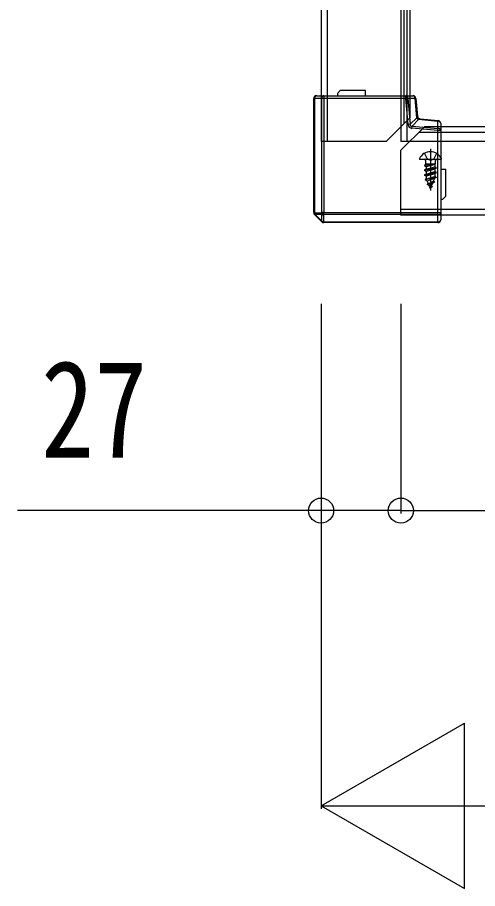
# Model space of a CAD drawing. Units: millimetres, scale not verified. Extents: x -4205 to 4205, y -2970 to 2970.
# Drawn here: x -3107.8 to -2952, y 261.5 to 556.5 of the extents above; entities that cross this region are included whole.
import ezdxf
from ezdxf.enums import TextEntityAlignment as Align

# ---------------------------------------------------------------- set-up
doc = ezdxf.new("R2010")
doc.units = ezdxf.units.MM
doc.header["$LTSCALE"] = 20
for name, color, linetype in [('0-4_YKK_12', 2, 'Continuous'), ('0-5_YKK_13', 4, 'Continuous'), ('0-6_YKK_D', 6, 'Continuous')]:
    doc.layers.add(name, color=color, linetype=linetype)
doc.styles.add('ＭＳ ゴシック', font='')
doc.styles.get('ＭＳ ゴシック').set_extended_font_data('MS Gothic')

msp = doc.modelspace()

# ---------------------------------------------------------------- linework, layer by layer
at = {"layer": '0-4_YKK_12'}
for p, q in [((-2983, 514.53), (-2975, 522.53)), ((-2965, 519.53), (-2970, 519.53)), ((-2965, 517.53), (-2972, 517.53)), ((-2983, 514.53), (-3005, 514.53)), ((-2965, 491.53), (-2978, 491.53)), ((-2965, 489.53), (-2978, 489.53))]:
    msp.add_line(p, q, dxfattribs=at)
for points in [[(-3005, 2309.53), (-3005, 531.53), (-3005, 514.53)], [(-3003, 2309.53), (-3003, 531.53), (-3003, 514.53)], [(-2978, 2309.53), (-2978, 519.53), (-2978, 514.53)], [(-2977, 2309.53), (-2977, 531.53), (-2977, 520.53)], [(-2976, 2309.53), (-2976, 519.53), (-2976, 514.53)], [(-2975, 2309.53), (-2975, 531.53), (-2975, 522.53)], [(-2978, 489.53), (-2978, 511.53), (-2970, 519.53)], [(609, 519.53), (604, 519.53), (-2965, 519.53)], [(611, 517.53), (604, 517.53), (-2965, 517.53)], [(-2778, 514.53), (-2975, 514.53), (-2978, 514.53)], [(617, 491.53), (604, 491.53), (-2965, 491.53)], [(617, 489.53), (604, 489.53), (-2965, 489.53)]]:
    msp.add_lwpolyline(points, dxfattribs=at)
at = {"layer": '0-5_YKK_13'}
for p, q in [((-2998.5, 531.73), (-2999.5, 530.73)), ((-2990, 531.73), (-2998.5, 531.73)), ((-2990, 530.03), (-2990, 531.73)), ((-3007.5, 490.45), (-3007.5, 529.03)), ((-3007.21, 529.03), (-3007.5, 529.03)), ((-3004.79, 529.03), (-3007.21, 529.03)), ((-3007.21, 529.03), (-3007.21, 490.45)), ((-3006.5, 530.03), (-3004.09, 530.03)), ((-3004.09, 530.03), (-2976.32, 530.03)), ((-3004.09, 530.03), (-3004.09, 529.03)), ((-3004.09, 529.03), (-3004.09, 490.45)), ((-2999.5, 530.73), (-2999.5, 530.03)), ((-2976.32, 530.03), (-2973.9, 530.03)), ((-2976.32, 529.03), (-2976.32, 530.03)), ((-2975.62, 529.09), (-2976.32, 529.03)), ((-2973.19, 529.09), (-2975.62, 529.09)), ((-2973.19, 529.09), (-2972.9, 529.12)), ((-2972.62, 522.55), (-2973.19, 529.09)), ((-2972.9, 529.12), (-2972.37, 523.07)), ((-2974.85, 520.33), (-2972.62, 522.55)), ((-2972.62, 522.55), (-2972.37, 523.07)), ((-2971.98, 521.91), (-2971.46, 522.16)), ((-2971.46, 522.16), (-2965.41, 521.63)), ((-2971.98, 521.91), (-2974.21, 519.68)), ((-2965.44, 521.34), (-2971.98, 521.91)), ((-2965.44, 521.34), (-2965.41, 521.63)), ((-2965.44, 518.92), (-2965.44, 521.34)), ((-2964.5, 520.63), (-2964.5, 518.21)), ((-2965.5, 518.21), (-2974.27, 518.98)), ((-2965.5, 518.21), (-2965.44, 518.92)), ((-2965.5, 490.45), (-2965.5, 518.21)), ((-2964.5, 518.21), (-2965.5, 518.21)), ((-2964.5, 518.21), (-2964.5, 490.45)), ((-2970.05, 510.5), (-2969.14, 508.68)), ((-2968, 512.03), (-2968, 497.88)), ((-2965.95, 510.5), (-2966.86, 508.68)), ((-2971.6, 508.53), (-2964.4, 508.53)), ((-2969.64, 508.03), (-2969.64, 506.95)), ((-2968, 508.07), (-2969.14, 508.68)), ((-2968, 508.07), (-2966.86, 508.68)), ((-2966.37, 508.03), (-2966.37, 506.95)), ((-2966.64, 506.95), (-2970, 506.28)), ((-2970, 506.38), (-2967.14, 506.95)), ((-2969.48, 506.68), (-2970, 506.38)), ((-2970, 506.38), (-2970, 506.28)), ((-2969.48, 505.98), (-2970, 506.28)), ((-2970, 504.79), (-2966, 505.58)), ((-2966, 505.48), (-2970, 504.69)), ((-2969.47, 504.39), (-2970, 504.69)), ((-2969.64, 506.95), (-2966.22, 506.95)), ((-2969.48, 506.68), (-2968.49, 506.95)), ((-2966.53, 506.77), (-2969.48, 505.98)), ((-2969.47, 506.95), (-2969.47, 506.68)), ((-2969.47, 505.98), (-2969.47, 505.09)), ((-2969.47, 505.09), (-2966.53, 505.89)), ((-2966.53, 505.18), (-2969.47, 504.39)), ((-2966.22, 506.95), (-2966.53, 506.77)), ((-2966.53, 506.77), (-2966.53, 505.89)), ((-2966, 505.58), (-2966.53, 505.89)), ((-2966.53, 505.18), (-2966.53, 504.3)), ((-2962.8, 505.03), (-2964.5, 505.03)), ((-2962.8, 496.03), (-2962.8, 505.03)), ((-2966, 503.99), (-2970, 503.2)), ((-2970, 503.1), (-2966, 503.89)), ((-2969.47, 503.5), (-2970, 503.2)), ((-2970, 503.2), (-2970, 503.1)), ((-2969.47, 502.8), (-2970, 503.1)), ((-2966, 502.4), (-2969.75, 501.61)), ((-2966, 502.3), (-2969.75, 501.51)), ((-2969.37, 501.83), (-2969.75, 501.61)), ((-2969.75, 501.61), (-2969.75, 501.51)), ((-2969.07, 501.12), (-2969.75, 501.51)), ((-2969.47, 504.39), (-2969.47, 503.5)), ((-2969.47, 503.5), (-2966.53, 504.3)), ((-2966.53, 503.59), (-2969.47, 502.8)), ((-2969.47, 502.8), (-2969.47, 502.09)), ((-2969.37, 501.83), (-2969.47, 502.09)), ((-2969.37, 501.83), (-2966.53, 502.71)), ((-2966.58, 501.97), (-2969.07, 501.12)), ((-2966.97, 501.03), (-2966.58, 501.97)), ((-2966, 502.3), (-2966.58, 501.97)), ((-2966, 503.99), (-2966.53, 504.3)), ((-2966, 503.89), (-2966.53, 503.59)), ((-2966.53, 503.59), (-2966.53, 502.71)), ((-2966, 502.4), (-2966.53, 502.71)), ((-2966, 503.99), (-2966, 503.89)), ((-2966, 502.4), (-2966, 502.3)), ((-2968.7, 500.22), (-2969.07, 501.12)), ((-2966.6, 500.81), (-2969.05, 500.02)), ((-2968.7, 500.22), (-2969.05, 500.02)), ((-2969.05, 500.02), (-2969.05, 499.92)), ((-2968.42, 499.56), (-2969.05, 499.92)), ((-2966.97, 501.03), (-2968.7, 500.22)), ((-2967.25, 500.34), (-2968.42, 499.56)), ((-2968, 498.53), (-2968.42, 499.56)), ((-2968, 498.53), (-2967.25, 500.34)), ((-2967.4, 499.22), (-2967.65, 499.37)), ((-2966.6, 500.71), (-2967.25, 500.34)), ((-2966.6, 500.81), (-2966.97, 501.03)), ((-2963.8, 495.03), (-2962.8, 496.03)), ((-2964.5, 495.03), (-2963.8, 495.03)), ((-3007.21, 490.45), (-3007.5, 490.45)), ((-3007.11, 490.35), (-3007.21, 490.45)), ((-3007.21, 489.74), (-3007.11, 489.64)), ((-3007.11, 490.35), (-3004.89, 490.35)), ((-3006.98, 489.77), (-3007.11, 489.64)), ((-3006.98, 489.77), (-3004.76, 487.55)), ((-3004.79, 490.45), (-3004.89, 490.35)), ((-3004.18, 489.64), (-3004.09, 489.74)), ((-3004.09, 490.45), (-2965.5, 490.45)), ((-2965.5, 490.45), (-2964.5, 490.45)), ((-2965.5, 489.74), (-2965.5, 490.45)), ((-2965.5, 487.33), (-2965.5, 489.74)), ((-2964.5, 490.45), (-2964.5, 488.03)), ((-3004.89, 487.42), (-3007.11, 489.64)), ((-3004.76, 487.55), (-3004.89, 487.42)), ((-3004.89, 487.42), (-3004.79, 487.33)), ((-3004.18, 489.64), (-3004.18, 487.42)), ((-3004.09, 487.33), (-3004.18, 487.42)), ((-3004.09, 487.33), (-2965.5, 487.33)), ((-3004.09, 487.03), (-3004.09, 487.33)), ((-2965.5, 487.03), (-3004.09, 487.03)), ((-2965.5, 487.03), (-2965.5, 487.33))]:
    msp.add_line(p, q, dxfattribs=at)
for points in [[(-2976.32, 529.03), (-3004.09, 529.03), (-3004.79, 529.03)], [(-3004.09, 490.45), (-3004.79, 490.45), (-3004.79, 529.03)], [(-2975.62, 529.09), (-2974.85, 520.33), (-2975.55, 520.26), (-2976.32, 529.03)], [(-2974.27, 518.98), (-2974.21, 519.68), (-2965.44, 518.92)], [(-2969.47, 505.09), (-2970, 504.79), (-2970, 504.69)], [(-2966, 505.58), (-2966, 505.48), (-2966.53, 505.18)], [(-2966.6, 500.81), (-2966.6, 500.71), (-2969.05, 499.92)], [(-2967.4, 499.22), (-2967.4, 499.12), (-2967.87, 498.85)], [(-3004.76, 487.55), (-3004.76, 489.77), (-3006.98, 489.77)], [(-2965.5, 489.74), (-3004.09, 489.74), (-3004.09, 490.45)]]:
    msp.add_lwpolyline(points, dxfattribs=at)
for centre, radius, start, end in [((-3006.5, 529.03), 1, 90, 180), ((-3006.32, 529.16), 0.893, 101.4218, 188.0495), ((-3003.91, 529.16), 0.893, 101.4218, 188.0495), ((-2976.49, 529.18), 0.871, 354.5796, 79.21), ((-2974.06, 529.18), 0.871, 354.5796, 79.21), ((-2973.9, 529.03), 1, 5, 90), ((-2971.23, 523.3), 1.58, 208.2665, 241.7335), ((-2971.38, 523.16), 1, 185, 265), ((-2965.36, 520.47), 0.871, 10.79, 95.4204), ((-2965.5, 520.63), 1, 0, 85), ((-2965.36, 518.05), 0.871, 10.79, 95.4204), ((-2968, 506.83), 4.2, 27.281, 152.719), ((-2971.6, 508.69), 0.154, 152.719, 270), ((-2970.14, 508.03), 0.5, 0, 90), ((-2965.86, 508.03), 0.5, 90, 180), ((-2964.4, 508.69), 0.154, 270, 27.281), ((-3006.5, 490.45), 1, 180, 225), ((-3006.7, 490.09), 0.619, 145.1431, 214.8569), ((-3006.6, 490), 0.619, 145.1431, 214.8569), ((-3005.81, 490.34), 1.3, 179.5233, 205.8096), ((-3003.43, 491.1), 1.64, 207.2738, 242.7262), ((-3003.59, 490.34), 1.3, 179.5233, 205.8096), ((-3003.33, 491.2), 1.64, 207.2738, 242.7262), ((-3004.19, 490.95), 1.3, 244.1904, 270.4767), ((-2965.38, 490.62), 0.893, 261.9505, 348.5783), ((-3004.54, 487.93), 0.619, 235.1431, 304.8569), ((-3004.09, 488.03), 1, 225, 270), ((-3004.44, 487.83), 0.619, 235.1431, 304.8569), ((-3004.19, 488.72), 1.3, 244.1904, 270.4767), ((-2965.38, 488.21), 0.893, 261.9505, 348.5783), ((-2965.5, 488.03), 1, 270, 0)]:
    msp.add_arc(centre, radius, start, end, dxfattribs=at)
for major_axis, ratio, start_param, end_param in [((-2.33, -2.33), 0.60812, 5.811353, 6.755018), ((1.9, 1.9), 0.373037, 2.66976, 3.613425)]:
    msp.add_ellipse((-2972.84, 521.69), major_axis=major_axis, ratio=ratio, start_param=start_param, end_param=end_param, dxfattribs=at)
at = {"layer": '0-6_YKK_D'}
for p, q in [((-3005, 459.53), (-3005, 388.53)), ((-3005, 459.53), (-3005, 288.53)), ((-2978, 459.53), (-2978, 388.53)), ((-2978, 459.53), (-2978, 388.53)), ((-2978, 389.53), (-2900, 389.53)), ((-3005, 289.53), (-2956.5, 317.53)), ((-2956.5, 261.53), (-2956.5, 317.53)), ((-3005, 289.53), (-2956.5, 261.53)), ((-3005, 289.53), (-2908.01, 289.53))]:
    msp.add_line(p, q, dxfattribs=at)
msp.add_lwpolyline([(-2978, 389.53), (-3005, 389.53), (-3107.8, 389.53)], dxfattribs=at)
for centre in [(-3005, 389.53), (-2978, 389.53), (-2978, 389.53)]:
    msp.add_circle(centre, 4.25, dxfattribs=at)

# ---------------------------------------------------------------- texts
at = {"layer": '0-6_YKK_D', "style": 'ＭＳ ゴシック', "width": 0.8}
msp.add_text('27', height=32.99, dxfattribs=at).set_placement((-3099.8, 397.53), align=Align.BOTTOM_LEFT)

doc.saveas('drawing.dxf')
